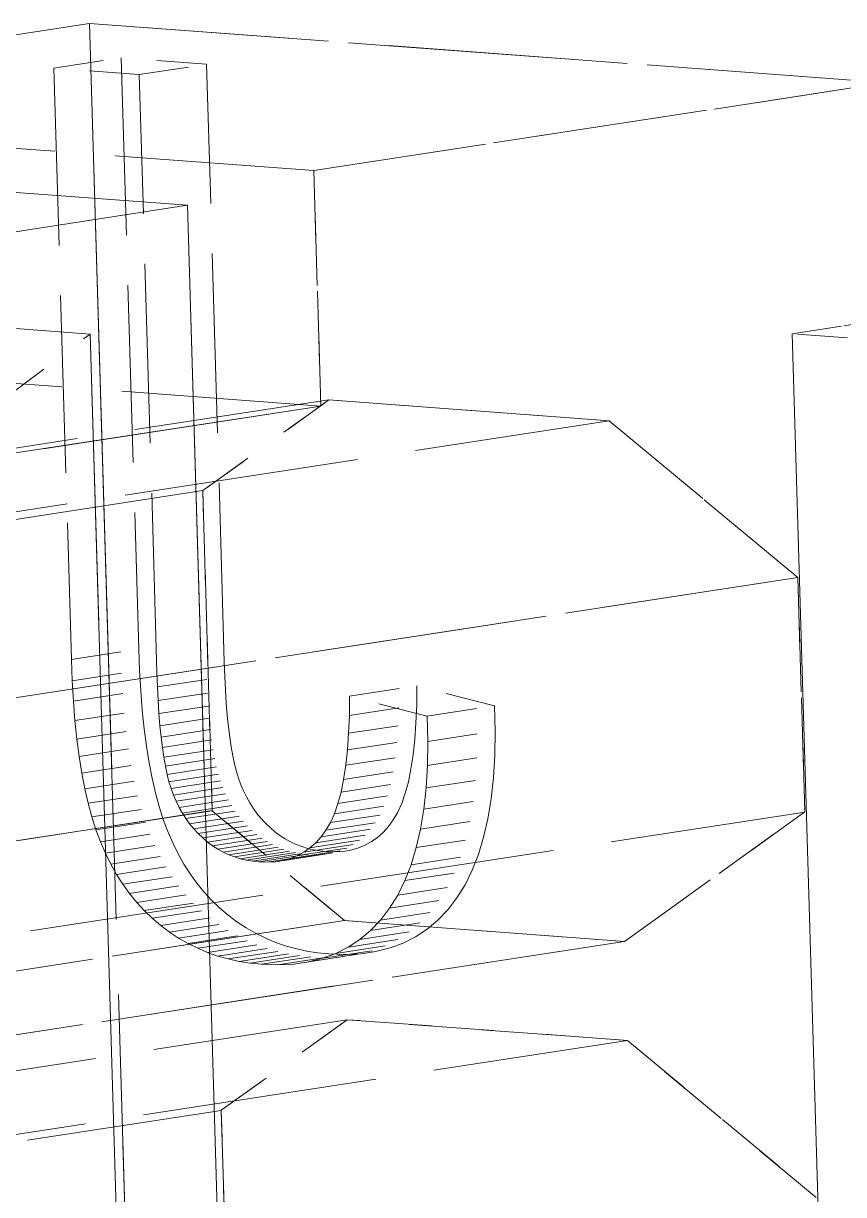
# Model space of a CAD drawing. Extents: x 23 to 417, y 3 to 294.
# Drawn here: x 331.184 to 332.826, y 152.503 to 154.849 of the extents above; entities that cross this region are included whole.
import ezdxf

# ---------------------------------------------------------------- set-up
doc = ezdxf.new("R2010")
doc.units = 0
doc.linetypes.add('DASHED', pattern=[15, 12, -3])
doc.layers.get('0').update_dxf_attribs({"lineweight": 13})

# ---------------------------------------------------------------- blocks, each defined once
blk = doc.blocks.new('BLOCK3535')
at = {"color": 7, "linetype": 'DASHED', "lineweight": 13, "ltscale": 0.057957}
for p, q in [((-44.1885, 44.6856), (-41.897, 45.0376)), ((-41.897, 45.0376), (-44.1885, 44.6856)), ((-40.9995, 44.4481), (-38.708, 44.8002)), ((-38.708, 44.8002), (-40.9995, 44.4481))]:
    blk.add_line(p, q, dxfattribs=at)
at = {"color": 7, "linetype": 'DASHED', "lineweight": 13, "ltscale": 0.299304}
for p, q in [((-41.897, 45.0376), (-41.5428, 33.0707)), ((-41.5428, 33.0707), (-41.897, 45.0376))]:
    blk.add_line(p, q, dxfattribs=at)
at = {"color": 7, "linetype": 'DASHED', "lineweight": 13, "ltscale": 0.079946}
for p, q in [((-38.708, 44.8002), (-41.897, 45.0376)), ((-41.897, 45.0376), (-38.708, 44.8002)), ((-44.1885, 44.6856), (-40.9995, 44.4481)), ((-44.1885, 44.6856), (-40.9995, 44.4481)), ((-44.1605, 43.7422), (-40.9715, 43.5047)), ((-44.1605, 43.7422), (-40.9715, 43.5047))]:
    blk.add_line(p, q, dxfattribs=at)
at = {"color": 7, "linetype": 'DASHED', "lineweight": 13, "ltscale": 0.006819}
for p, q in [((-42.0402, 44.8581), (-41.7706, 44.8995)), ((-41.6983, 44.8326), (-41.4287, 44.874)), ((-41.9701, 42.4894), (-41.7005, 42.5309)), ((-41.9668, 42.4041), (-41.6972, 42.4455)), ((-41.6253, 42.3797), (-41.3558, 42.4212)), ((-41.962, 42.3226), (-41.6924, 42.364)), ((-41.6227, 42.3248), (-41.3531, 42.3662)), ((-40.8561, 42.3426), (-40.5865, 42.384)), ((-41.9558, 42.2449), (-41.6862, 42.2863)), ((-41.6194, 42.273), (-41.3498, 42.3144)), ((-40.8572, 42.2657), (-40.5876, 42.3071)), ((-40.546, 42.2627), (-40.2764, 42.3042)), ((-41.6155, 42.2245), (-41.3459, 42.2659)), ((-40.8601, 42.194), (-40.5905, 42.2354)), ((-41.9481, 42.171), (-41.6786, 42.2124)), ((-41.6109, 42.1791), (-41.3414, 42.2205)), ((-41.6058, 42.1369), (-41.3362, 42.1783)), ((-40.5435, 42.1615), (-40.2739, 42.2029)), ((-41.939, 42.1009), (-41.6694, 42.1423)), ((-41.6001, 42.0979), (-41.3305, 42.1394)), ((-40.8649, 42.1274), (-40.5953, 42.1688)), ((-41.5938, 42.0622), (-41.3242, 42.1036)), ((-40.8716, 42.0659), (-40.602, 42.1073)), ((-40.5449, 42.0656), (-40.2753, 42.107)), ((-41.9284, 42.0347), (-41.6589, 42.0761)), ((-41.5868, 42.0296), (-41.3172, 42.071)), ((-41.5793, 42.0002), (-41.3097, 42.0416)), ((-40.8801, 42.0096), (-40.6105, 42.0511)), ((-41.9164, 41.9722), (-41.6469, 42.0137)), ((-41.5709, 41.9729), (-41.3013, 42.0143)), ((-41.5613, 41.9467), (-41.2917, 41.9881)), ((-40.8905, 41.9585), (-40.6209, 41.9999)), ((-40.5501, 41.9752), (-40.2806, 42.0166)), ((-41.903, 41.9136), (-41.6334, 41.955)), ((-41.5506, 41.9216), (-41.281, 41.963)), ((-40.9028, 41.9125), (-40.6333, 41.954)), ((-41.888, 41.8588), (-41.6185, 41.9003)), ((-41.5388, 41.8974), (-41.2692, 41.9389)), ((-41.5259, 41.8744), (-41.2563, 41.9158)), ((-41.5118, 41.8524), (-41.2422, 41.8938)), ((-40.917, 41.8717), (-40.6474, 41.9131)), ((-40.5593, 41.8901), (-40.2897, 41.9315)), ((-41.8716, 41.8079), (-41.6021, 41.8493)), ((-41.4966, 41.8314), (-41.227, 41.8728)), ((-41.4803, 41.8115), (-41.2107, 41.8529)), ((-40.951, 41.8056), (-40.6814, 41.847)), ((-40.9331, 41.8361), (-40.6635, 41.8775)), ((-40.5724, 41.8105), (-40.3028, 41.8519)), ((-41.8537, 41.7599), (-41.5841, 41.8013)), ((-41.4628, 41.7927), (-41.1932, 41.8341)), ((-41.4442, 41.7749), (-41.1747, 41.8163)), ((-41.4248, 41.7583), (-41.1552, 41.7998)), ((-40.9707, 41.7791), (-40.7011, 41.8206)), ((-41.8339, 41.714), (-41.5643, 41.7554)), ((-41.4046, 41.7434), (-41.135, 41.7848)), ((-41.3838, 41.7299), (-41.1142, 41.7713)), ((-41.3624, 41.718), (-41.0928, 41.7594)), ((-41.0393, 41.7183), (-40.7697, 41.7597)), ((-41.0148, 41.7355), (-40.7452, 41.7769)), ((-40.9919, 41.7558), (-40.7224, 41.7972)), ((-40.5894, 41.7362), (-40.3198, 41.7776)), ((-41.8124, 41.6703), (-41.5428, 41.7117)), ((-41.3403, 41.7077), (-41.0707, 41.7491)), ((-41.3175, 41.6988), (-41.0479, 41.7403)), ((-41.2941, 41.6916), (-41.0245, 41.733)), ((-41.27, 41.6858), (-41.0004, 41.7272)), ((-41.2452, 41.6816), (-40.9756, 41.723)), ((-41.2198, 41.6789), (-40.9502, 41.7203)), ((-41.1857, 41.6778), (-40.9161, 41.7192)), ((-41.1532, 41.6798), (-40.8836, 41.7212)), ((-41.1224, 41.6848), (-40.8528, 41.7262)), ((-41.0931, 41.6929), (-40.8235, 41.7343)), ((-41.0654, 41.7041), (-40.7958, 41.7455)), ((-40.6103, 41.6674), (-40.3407, 41.7088)), ((-41.7891, 41.6287), (-41.5195, 41.6702)), ((-41.7641, 41.5893), (-41.4945, 41.6307)), ((-40.6351, 41.6039), (-40.3655, 41.6453)), ((-41.7372, 41.552), (-41.4677, 41.5934)), ((-40.6638, 41.5459), (-40.3942, 41.5873)), ((-41.7087, 41.5169), (-41.4391, 41.5583)), ((-41.6783, 41.4838), (-41.4088, 41.5253)), ((-40.6964, 41.4932), (-40.4269, 41.5347)), ((-41.6462, 41.453), (-41.3766, 41.4944)), ((-40.7327, 41.446), (-40.4631, 41.4875)), ((-41.6124, 41.4242), (-41.3428, 41.4656)), ((-41.577, 41.3978), (-41.3075, 41.4392)), ((-40.7723, 41.4043), (-40.5027, 41.4458)), ((-41.5406, 41.3737), (-41.271, 41.4152)), ((-41.5031, 41.3521), (-41.2335, 41.3936)), ((-40.8615, 41.3375), (-40.5919, 41.3789)), ((-40.8152, 41.3682), (-40.5456, 41.4096)), ((-41.4645, 41.333), (-41.1949, 41.3744)), ((-41.4247, 41.3162), (-41.1551, 41.3576)), ((-41.3839, 41.3019), (-41.1143, 41.3433)), ((-41.3419, 41.29), (-41.0723, 41.3314)), ((-40.9641, 41.2926), (-40.6945, 41.334)), ((-40.9111, 41.3123), (-40.6415, 41.3537)), ((-41.2989, 41.2805), (-41.0293, 41.3219)), ((-41.2547, 41.2735), (-40.9851, 41.3149)), ((-41.2094, 41.2688), (-40.9399, 41.3103)), ((-41.1431, 41.2665), (-40.8735, 41.3079)), ((-41.0801, 41.2697), (-40.8105, 41.3111)), ((-41.0204, 41.2784), (-40.7508, 41.3198))]:
    blk.add_line(p, q, dxfattribs=at)
at = {"color": 7, "linetype": 'DASHED', "lineweight": 13, "ltscale": 0.008571}
for p, q in [((-41.4287, 44.874), (-41.7706, 44.8995)), ((-41.6983, 44.8326), (-42.0402, 44.8581))]:
    blk.add_line(p, q, dxfattribs=at)
at = {"color": 7, "linetype": 'DASHED', "lineweight": 13, "ltscale": 0.059241}
for p, q in [((-41.7706, 44.8995), (-41.7005, 42.5309)), ((-42.0402, 44.8581), (-41.9701, 42.4894))]:
    blk.add_line(p, q, dxfattribs=at)
at = {"color": 7, "linetype": 'DASHED', "lineweight": 13, "ltscale": 0.059894}
for p, q in [((-41.3578, 42.4793), (-41.4287, 44.874)), ((-41.6274, 42.4379), (-41.6983, 44.8326))]:
    blk.add_line(p, q, dxfattribs=at)
at = {"color": 7, "linetype": 'DASHED', "lineweight": 13, "ltscale": 0.120289}
blk.add_line((-41.5051, 44.3092), (-46.3034, 44.6665), dxfattribs=at)
blk.add_line((-41.5051, 44.3092), (-46.3034, 44.6665), dxfattribs=at)
at = {"color": 7, "linetype": 'DASHED', "lineweight": 13, "ltscale": 0.023597}
for p, q in [((-40.9715, 43.5047), (-40.9995, 44.4481)), ((-40.9995, 44.4481), (-40.9715, 43.5047))]:
    blk.add_line(p, q, dxfattribs=at)
at = {"color": 7, "linetype": 'DASHED', "lineweight": 13, "ltscale": 0.119324}
for p, q in [((-46.2227, 43.5844), (-41.5051, 44.3092)), ((-41.5051, 44.3092), (-46.2227, 43.5844))]:
    blk.add_line(p, q, dxfattribs=at)
at = {"color": 7, "linetype": 'DASHED', "lineweight": 13}
for p, q in [((-41.5051, 44.3092), (-40.5507, 12.0729)), ((-40.5507, 12.0729), (-41.5051, 44.3092)), ((-41.8949, 43.7932), (-40.9729, 12.6494)), ((-40.9729, 12.6494), (-41.8949, 43.7932)), ((-39.0845, 43.7946), (-38.1848, 13.4056)), ((-39.0845, 43.7946), (-38.1848, 13.4056)), ((-41.3333, 12.8855), (-42.2406, 43.5328)), ((-41.3333, 12.8855), (-42.2406, 43.5328))]:
    blk.add_line(p, q, dxfattribs=at)
at = {"color": 7, "linetype": 'DASHED', "lineweight": 13, "ltscale": 0.088829}
for p, q in [((-45.4383, 44.057), (-41.8949, 43.7932)), ((-41.8949, 43.7932), (-45.4383, 44.057))]:
    blk.add_line(p, q, dxfattribs=at)
at = {"color": 7, "linetype": 'DASHED', "lineweight": 13, "ltscale": 0.010228}
for p, q in [((-38.6801, 43.8567), (-39.0845, 43.7946)), ((-39.0845, 43.7946), (-38.6801, 43.8567))]:
    blk.add_line(p, q, dxfattribs=at)
at = {"color": 7, "linetype": 'DASHED', "lineweight": 13, "ltscale": 0.01082}
blk.add_line((-42.2406, 43.5328), (-41.8949, 43.7932), dxfattribs=at)
blk.add_line((-42.2406, 43.5328), (-41.8949, 43.7932), dxfattribs=at)
at = {"color": 7, "linetype": 'DASHED', "lineweight": 13, "ltscale": 0.005552}
blk.add_line((-38.863, 43.7781), (-39.0845, 43.7946), dxfattribs=at)
blk.add_line((-38.863, 43.7781), (-39.0845, 43.7946), dxfattribs=at)
at = {"color": 7, "linetype": 'DASHED', "lineweight": 13, "ltscale": 0.112506}
for p, q in [((-45.4196, 42.8214), (-40.9715, 43.5047)), ((-40.9715, 43.5047), (-45.4196, 42.8214))]:
    blk.add_line(p, q, dxfattribs=at)
at = {"color": 7, "linetype": 'DASHED', "lineweight": 13, "ltscale": 0.078413}
for p, q in [((-44.0392, 43.0532), (-40.9391, 43.5295)), ((-44.0392, 43.0532), (-40.9391, 43.5295)), ((-42.9171, 42.9697), (-39.817, 43.4459)), ((-42.9171, 42.9697), (-39.817, 43.4459)), ((-44.544, 42.6899), (-41.4439, 43.1661)), ((-44.544, 42.6899), (-41.4439, 43.1661)), ((-42.162, 42.3415), (-39.0618, 42.8178)), ((-44.5061, 41.408), (-41.4059, 41.8843)), ((-42.1343, 41.4025), (-39.0341, 41.8787)), ((-42.1343, 41.4025), (-39.0341, 41.8787)), ((-40.8773, 41.444), (-43.9775, 40.9677)), ((-43.9775, 40.9677), (-40.8773, 41.444)), ((-39.7552, 41.3604), (-42.8554, 40.8841)), ((-42.8554, 40.8841), (-39.7552, 41.3604)), ((-43.9657, 40.5704), (-40.8655, 41.0467)), ((-43.9657, 40.5704), (-40.8655, 41.0467)), ((-42.8436, 40.4869), (-39.7435, 40.9632)), ((-42.8436, 40.4869), (-39.7435, 40.9632)), ((-44.4705, 40.2071), (-41.3704, 40.6834)), ((-44.4705, 40.2071), (-41.3704, 40.6834))]:
    blk.add_line(p, q, dxfattribs=at)
at = {"color": 7, "linetype": 'DASHED', "lineweight": 13, "ltscale": 0.015543}
for p, q in [((-41.4439, 43.1666), (-40.9391, 43.5295)), ((-40.9391, 43.5295), (-41.4439, 43.1666)), ((-41.3704, 40.6838), (-40.8655, 41.0467)), ((-40.8655, 41.0467), (-41.3704, 40.6838))]:
    blk.add_line(p, q, dxfattribs=at)
at = {"color": 7, "linetype": 'DASHED', "lineweight": 13, "ltscale": 0.028129}
for p, q in [((-40.9391, 43.5295), (-39.817, 43.4459)), ((-39.817, 43.4459), (-40.9391, 43.5295)), ((-39.7552, 41.3604), (-40.8773, 41.444)), ((-40.8773, 41.444), (-39.7552, 41.3604)), ((-40.8655, 41.0467), (-39.7435, 40.9632)), ((-39.7435, 40.9632), (-40.8655, 41.0467))]:
    blk.add_line(p, q, dxfattribs=at)
at = {"color": 7, "linetype": 'DASHED', "lineweight": 13, "ltscale": 0.02456}
for p, q in [((-39.817, 43.4459), (-39.0618, 42.8176)), ((-39.0618, 42.8176), (-39.817, 43.4459)), ((-39.7435, 40.9632), (-38.9883, 40.3348)), ((-38.9883, 40.3348), (-39.7435, 40.9632))]:
    blk.add_line(p, q, dxfattribs=at)
at = {"color": 7, "linetype": 'DASHED', "lineweight": 13, "ltscale": 0.032084}
for p, q in [((-41.4059, 41.8838), (-41.4439, 43.1666)), ((-41.4439, 43.1666), (-41.4059, 41.8838)), ((-41.3324, 39.401), (-41.3704, 40.6838)), ((-41.3704, 40.6838), (-41.3324, 39.401))]:
    blk.add_line(p, q, dxfattribs=at)
at = {"color": 7, "linetype": 'DASHED', "lineweight": 13, "ltscale": 0.078412}
blk.add_line((-39.0618, 42.8176), (-42.162, 42.3415), dxfattribs=at)
at = {"color": 7, "linetype": 'DASHED', "lineweight": 13, "ltscale": 0.02348}
for p, q in [((-39.0618, 42.8176), (-39.034, 41.8788)), ((-39.034, 41.8788), (-39.0618, 42.8176))]:
    blk.add_line(p, q, dxfattribs=at)
at = {"color": 7, "linetype": 'DASHED', "lineweight": 13, "ltscale": 0.002135}
for p, q in [((-41.7005, 42.5309), (-41.6972, 42.4455)), ((-41.9701, 42.4894), (-41.9668, 42.4041))]:
    blk.add_line(p, q, dxfattribs=at)
at = {"color": 7, "linetype": 'DASHED', "lineweight": 13, "ltscale": 0.001455}
for p, q in [((-41.3558, 42.4212), (-41.3578, 42.4793)), ((-41.6253, 42.3797), (-41.6274, 42.4379))]:
    blk.add_line(p, q, dxfattribs=at)
at = {"color": 7, "linetype": 'DASHED', "lineweight": 13, "ltscale": 0.002042}
for p, q in [((-41.6972, 42.4455), (-41.6924, 42.364)), ((-41.9668, 42.4041), (-41.962, 42.3226))]:
    blk.add_line(p, q, dxfattribs=at)
at = {"color": 7, "linetype": 'DASHED', "lineweight": 13, "ltscale": 0.001376}
for p, q in [((-41.3531, 42.3662), (-41.3558, 42.4212)), ((-41.6227, 42.3248), (-41.6253, 42.3797))]:
    blk.add_line(p, q, dxfattribs=at)
at = {"color": 7, "linetype": 'DASHED', "lineweight": 13, "ltscale": 0.001949}
for p, q in [((-41.6924, 42.364), (-41.6862, 42.2863)), ((-41.962, 42.3226), (-41.9558, 42.2449))]:
    blk.add_line(p, q, dxfattribs=at)
at = {"color": 7, "linetype": 'DASHED', "lineweight": 13, "ltscale": 0.001297}
for p, q in [((-41.3498, 42.3144), (-41.3531, 42.3662)), ((-41.6194, 42.273), (-41.6227, 42.3248))]:
    blk.add_line(p, q, dxfattribs=at)
at = {"color": 7, "linetype": 'DASHED', "lineweight": 13, "ltscale": 0.001923}
for p, q in [((-40.5865, 42.384), (-40.5876, 42.3071)), ((-40.8561, 42.3426), (-40.8572, 42.2657))]:
    blk.add_line(p, q, dxfattribs=at)
at = {"color": 7, "linetype": 'DASHED', "lineweight": 13, "ltscale": 0.008005}
for p, q in [((-40.2764, 42.3042), (-40.5865, 42.384)), ((-40.546, 42.2627), (-40.8561, 42.3426))]:
    blk.add_line(p, q, dxfattribs=at)
at = {"color": 7, "linetype": 'DASHED', "lineweight": 13, "ltscale": 0.020121}
for p, q in [((-42.162, 42.3415), (-42.9575, 42.2195)), ((-42.9297, 41.2799), (-42.1342, 41.4021)), ((-42.9297, 41.2799), (-42.1342, 41.4021))]:
    blk.add_line(p, q, dxfattribs=at)
at = {"color": 7, "linetype": 'DASHED', "lineweight": 13, "ltscale": 0.001857}
for p, q in [((-41.6862, 42.2863), (-41.6786, 42.2124)), ((-41.9558, 42.2449), (-41.9481, 42.171))]:
    blk.add_line(p, q, dxfattribs=at)
at = {"color": 7, "linetype": 'DASHED', "lineweight": 13, "ltscale": 0.001218}
for p, q in [((-41.6155, 42.2245), (-41.6194, 42.273)), ((-41.3459, 42.2659), (-41.3498, 42.3144)), ((-41.5643, 41.7554), (-41.5428, 41.7117)), ((-41.8339, 41.714), (-41.8124, 41.6703))]:
    blk.add_line(p, q, dxfattribs=at)
at = {"color": 7, "linetype": 'DASHED', "lineweight": 13, "ltscale": 0.001795}
for p, q in [((-40.5876, 42.3071), (-40.5905, 42.2354)), ((-40.8572, 42.2657), (-40.8601, 42.194))]:
    blk.add_line(p, q, dxfattribs=at)
at = {"color": 7, "linetype": 'DASHED', "lineweight": 13, "ltscale": 0.002532}
for p, q in [((-40.2739, 42.2029), (-40.2764, 42.3042)), ((-40.5435, 42.1615), (-40.546, 42.2627))]:
    blk.add_line(p, q, dxfattribs=at)
at = {"color": 7, "linetype": 'DASHED', "lineweight": 13, "ltscale": 0.00114}
for p, q in [((-41.6109, 42.1791), (-41.6155, 42.2245)), ((-41.3414, 42.2205), (-41.3459, 42.2659))]:
    blk.add_line(p, q, dxfattribs=at)
at = {"color": 7, "linetype": 'DASHED', "lineweight": 13, "ltscale": 0.001669}
for p, q in [((-40.5905, 42.2354), (-40.5953, 42.1688)), ((-40.8601, 42.194), (-40.8649, 42.1274))]:
    blk.add_line(p, q, dxfattribs=at)
at = {"color": 7, "linetype": 'DASHED', "lineweight": 13, "ltscale": 0.001766}
for p, q in [((-41.6786, 42.2124), (-41.6694, 42.1423)), ((-41.9481, 42.171), (-41.939, 42.1009))]:
    blk.add_line(p, q, dxfattribs=at)
at = {"color": 7, "linetype": 'DASHED', "lineweight": 13, "ltscale": 0.001062}
for p, q in [((-41.6058, 42.1369), (-41.6109, 42.1791)), ((-41.3362, 42.1783), (-41.3414, 42.2205))]:
    blk.add_line(p, q, dxfattribs=at)
at = {"color": 7, "linetype": 'DASHED', "lineweight": 13, "ltscale": 0.000984785}
for p, q in [((-41.3305, 42.1394), (-41.3362, 42.1783)), ((-41.6001, 42.0979), (-41.6058, 42.1369))]:
    blk.add_line(p, q, dxfattribs=at)
at = {"color": 7, "linetype": 'DASHED', "lineweight": 13, "ltscale": 0.002397}
for p, q in [((-40.2753, 42.107), (-40.2739, 42.2029)), ((-40.5449, 42.0656), (-40.5435, 42.1615))]:
    blk.add_line(p, q, dxfattribs=at)
at = {"color": 7, "linetype": 'DASHED', "lineweight": 13, "ltscale": 0.001677}
for p, q in [((-41.6694, 42.1423), (-41.6589, 42.0761)), ((-41.939, 42.1009), (-41.9284, 42.0347))]:
    blk.add_line(p, q, dxfattribs=at)
at = {"color": 7, "linetype": 'DASHED', "lineweight": 13, "ltscale": 0.000908408}
for p, q in [((-41.3242, 42.1036), (-41.3305, 42.1394)), ((-41.5938, 42.0622), (-41.6001, 42.0979))]:
    blk.add_line(p, q, dxfattribs=at)
at = {"color": 7, "linetype": 'DASHED', "lineweight": 13, "ltscale": 0.001545}
for p, q in [((-40.5953, 42.1688), (-40.602, 42.1073)), ((-40.8649, 42.1274), (-40.8716, 42.0659))]:
    blk.add_line(p, q, dxfattribs=at)
at = {"color": 7, "linetype": 'DASHED', "lineweight": 13, "ltscale": 0.000832965}
for p, q in [((-41.3172, 42.071), (-41.3242, 42.1036)), ((-41.5868, 42.0296), (-41.5938, 42.0622))]:
    blk.add_line(p, q, dxfattribs=at)
at = {"color": 7, "linetype": 'DASHED', "lineweight": 13, "ltscale": 0.001423}
for p, q in [((-40.602, 42.1073), (-40.6105, 42.0511)), ((-40.8716, 42.0659), (-40.8801, 42.0096))]:
    blk.add_line(p, q, dxfattribs=at)
at = {"color": 7, "linetype": 'DASHED', "lineweight": 13, "ltscale": 0.002265}
for p, q in [((-40.2806, 42.0166), (-40.2753, 42.107)), ((-40.5501, 41.9752), (-40.5449, 42.0656))]:
    blk.add_line(p, q, dxfattribs=at)
at = {"color": 7, "linetype": 'DASHED', "lineweight": 13, "ltscale": 0.001589}
for p, q in [((-41.9284, 42.0347), (-41.9164, 41.9722)), ((-41.6589, 42.0761), (-41.6469, 42.0137))]:
    blk.add_line(p, q, dxfattribs=at)
at = {"color": 7, "linetype": 'DASHED', "lineweight": 13, "ltscale": 0.000758552}
for p, q in [((-41.3097, 42.0416), (-41.3172, 42.071)), ((-41.5793, 42.0002), (-41.5868, 42.0296))]:
    blk.add_line(p, q, dxfattribs=at)
at = {"color": 7, "linetype": 'DASHED', "lineweight": 13, "ltscale": 0.000713544}
for p, q in [((-41.3013, 42.0143), (-41.3097, 42.0416)), ((-41.5709, 41.9729), (-41.5793, 42.0002))]:
    blk.add_line(p, q, dxfattribs=at)
at = {"color": 7, "linetype": 'DASHED', "lineweight": 13, "ltscale": 0.001305}
for p, q in [((-40.6105, 42.0511), (-40.6209, 41.9999)), ((-40.8801, 42.0096), (-40.8905, 41.9585))]:
    blk.add_line(p, q, dxfattribs=at)
at = {"color": 7, "linetype": 'DASHED', "lineweight": 13, "ltscale": 0.001503}
for p, q in [((-41.6469, 42.0137), (-41.6334, 41.955)), ((-41.9164, 41.9722), (-41.903, 41.9136))]:
    blk.add_line(p, q, dxfattribs=at)
at = {"color": 7, "linetype": 'DASHED', "lineweight": 13, "ltscale": 0.000697324}
for p, q in [((-41.2917, 41.9881), (-41.3013, 42.0143)), ((-41.5613, 41.9467), (-41.5709, 41.9729))]:
    blk.add_line(p, q, dxfattribs=at)
at = {"color": 7, "linetype": 'DASHED', "lineweight": 13, "ltscale": 0.000683373}
for p, q in [((-41.281, 41.963), (-41.2917, 41.9881)), ((-41.5506, 41.9216), (-41.5613, 41.9467))]:
    blk.add_line(p, q, dxfattribs=at)
at = {"color": 7, "linetype": 'DASHED', "lineweight": 13, "ltscale": 0.00119}
for p, q in [((-40.6209, 41.9999), (-40.6333, 41.954)), ((-40.8905, 41.9585), (-40.9028, 41.9125))]:
    blk.add_line(p, q, dxfattribs=at)
at = {"color": 7, "linetype": 'DASHED', "lineweight": 13, "ltscale": 0.002139}
for p, q in [((-40.2897, 41.9315), (-40.2806, 42.0166)), ((-40.5593, 41.8901), (-40.5501, 41.9752))]:
    blk.add_line(p, q, dxfattribs=at)
at = {"color": 7, "linetype": 'DASHED', "lineweight": 13, "ltscale": 0.00142}
for p, q in [((-41.6334, 41.955), (-41.6185, 41.9003)), ((-41.903, 41.9136), (-41.888, 41.8588))]:
    blk.add_line(p, q, dxfattribs=at)
at = {"color": 7, "linetype": 'DASHED', "lineweight": 13, "ltscale": 0.000671317}
for p, q in [((-41.2692, 41.9389), (-41.281, 41.963)), ((-41.5388, 41.8974), (-41.5506, 41.9216))]:
    blk.add_line(p, q, dxfattribs=at)
at = {"color": 7, "linetype": 'DASHED', "lineweight": 13, "ltscale": 0.00108}
for p, q in [((-40.6333, 41.954), (-40.6474, 41.9131)), ((-40.9028, 41.9125), (-40.917, 41.8717))]:
    blk.add_line(p, q, dxfattribs=at)
at = {"color": 7, "linetype": 'DASHED', "lineweight": 13, "ltscale": 0.001339}
for p, q in [((-41.6185, 41.9003), (-41.6021, 41.8493)), ((-41.888, 41.8588), (-41.8716, 41.8079))]:
    blk.add_line(p, q, dxfattribs=at)
at = {"color": 7, "linetype": 'DASHED', "lineweight": 13, "ltscale": 0.000661015}
for p, q in [((-41.5259, 41.8744), (-41.5388, 41.8974)), ((-41.2563, 41.9158), (-41.2692, 41.9389))]:
    blk.add_line(p, q, dxfattribs=at)
at = {"color": 7, "linetype": 'DASHED', "lineweight": 13, "ltscale": 0.000653123}
for p, q in [((-41.2422, 41.8938), (-41.2563, 41.9158)), ((-41.5118, 41.8524), (-41.5259, 41.8744))]:
    blk.add_line(p, q, dxfattribs=at)
at = {"color": 7, "linetype": 'DASHED', "lineweight": 13, "ltscale": 0.000647309}
for p, q in [((-41.227, 41.8728), (-41.2422, 41.8938)), ((-41.4966, 41.8314), (-41.5118, 41.8524))]:
    blk.add_line(p, q, dxfattribs=at)
at = {"color": 7, "linetype": 'DASHED', "lineweight": 13, "ltscale": 0.000977632}
for p, q in [((-40.6474, 41.9131), (-40.6635, 41.8775)), ((-40.917, 41.8717), (-40.9331, 41.8361))]:
    blk.add_line(p, q, dxfattribs=at)
at = {"color": 7, "linetype": 'DASHED', "lineweight": 13, "ltscale": 0.002018}
for p, q in [((-40.3028, 41.8519), (-40.2897, 41.9315)), ((-40.5724, 41.8105), (-40.5593, 41.8901))]:
    blk.add_line(p, q, dxfattribs=at)
at = {"color": 7, "linetype": 'DASHED', "lineweight": 13, "ltscale": 0.078411}
blk.add_line((-41.4059, 41.8838), (-44.5061, 41.408), dxfattribs=at)
at = {"color": 7, "linetype": 'DASHED', "lineweight": 13, "ltscale": 0.001281}
for p, q in [((-41.6021, 41.8493), (-41.5841, 41.8013)), ((-41.8716, 41.8079), (-41.8537, 41.7599))]:
    blk.add_line(p, q, dxfattribs=at)
at = {"color": 7, "linetype": 'DASHED', "lineweight": 13, "ltscale": 0.017192}
for p, q in [((-40.8773, 41.444), (-41.4059, 41.8838)), ((-41.4059, 41.8838), (-40.8773, 41.444))]:
    blk.add_line(p, q, dxfattribs=at)
at = {"color": 7, "linetype": 'DASHED', "lineweight": 13, "ltscale": 0.000643549}
for p, q in [((-41.2107, 41.8529), (-41.227, 41.8728)), ((-41.4803, 41.8115), (-41.4966, 41.8314))]:
    blk.add_line(p, q, dxfattribs=at)
at = {"color": 7, "linetype": 'DASHED', "lineweight": 13, "ltscale": 0.000642474}
for p, q in [((-41.1932, 41.8341), (-41.2107, 41.8529)), ((-41.4628, 41.7927), (-41.4803, 41.8115))]:
    blk.add_line(p, q, dxfattribs=at)
at = {"color": 7, "linetype": 'DASHED', "lineweight": 13, "ltscale": 0.000823139}
for p, q in [((-40.6814, 41.847), (-40.7011, 41.8206)), ((-40.951, 41.8056), (-40.9707, 41.7791))]:
    blk.add_line(p, q, dxfattribs=at)
at = {"color": 7, "linetype": 'DASHED', "lineweight": 13, "ltscale": 0.000884709}
for p, q in [((-40.6635, 41.8775), (-40.6814, 41.847)), ((-40.9331, 41.8361), (-40.951, 41.8056))]:
    blk.add_line(p, q, dxfattribs=at)
at = {"color": 7, "linetype": 'DASHED', "lineweight": 13, "ltscale": 0.001904}
for p, q in [((-40.3198, 41.7776), (-40.3028, 41.8519)), ((-40.5894, 41.7362), (-40.5724, 41.8105))]:
    blk.add_line(p, q, dxfattribs=at)
at = {"color": 7, "linetype": 'DASHED', "lineweight": 13, "ltscale": 0.022205}
for p, q in [((-39.034, 41.8788), (-39.7552, 41.3604)), ((-39.7552, 41.3604), (-39.034, 41.8788))]:
    blk.add_line(p, q, dxfattribs=at)
at = {"color": 7, "linetype": 'DASHED', "lineweight": 13, "ltscale": 0.001248}
for p, q in [((-41.5841, 41.8013), (-41.5643, 41.7554)), ((-41.8537, 41.7599), (-41.8339, 41.714))]:
    blk.add_line(p, q, dxfattribs=at)
at = {"color": 7, "linetype": 'DASHED', "lineweight": 13, "ltscale": 0.000643282}
for p, q in [((-41.1747, 41.8163), (-41.1932, 41.8341)), ((-41.4442, 41.7749), (-41.4628, 41.7927))]:
    blk.add_line(p, q, dxfattribs=at)
at = {"color": 7, "linetype": 'DASHED', "lineweight": 13, "ltscale": 0.000638313}
for p, q in [((-41.1552, 41.7998), (-41.1747, 41.8163)), ((-41.4248, 41.7583), (-41.4442, 41.7749))]:
    blk.add_line(p, q, dxfattribs=at)
at = {"color": 7, "linetype": 'DASHED', "lineweight": 13, "ltscale": 0.000627384}
for p, q in [((-41.135, 41.7848), (-41.1552, 41.7998)), ((-41.4046, 41.7434), (-41.4248, 41.7583))]:
    blk.add_line(p, q, dxfattribs=at)
at = {"color": 7, "linetype": 'DASHED', "lineweight": 13, "ltscale": 0.000789772}
for p, q in [((-40.7011, 41.8206), (-40.7224, 41.7972)), ((-40.9707, 41.7791), (-40.9919, 41.7558))]:
    blk.add_line(p, q, dxfattribs=at)
at = {"color": 7, "linetype": 'DASHED', "lineweight": 13, "ltscale": 0.000619204}
for p, q in [((-41.1142, 41.7713), (-41.135, 41.7848)), ((-41.3838, 41.7299), (-41.4046, 41.7434))]:
    blk.add_line(p, q, dxfattribs=at)
at = {"color": 7, "linetype": 'DASHED', "lineweight": 13, "ltscale": 0.00061295}
for p, q in [((-41.0928, 41.7594), (-41.1142, 41.7713)), ((-41.3624, 41.718), (-41.3838, 41.7299))]:
    blk.add_line(p, q, dxfattribs=at)
at = {"color": 7, "linetype": 'DASHED', "lineweight": 13, "ltscale": 0.000610475}
for p, q in [((-41.0707, 41.7491), (-41.0928, 41.7594)), ((-41.3403, 41.7077), (-41.3624, 41.718))]:
    blk.add_line(p, q, dxfattribs=at)
at = {"color": 7, "linetype": 'DASHED', "lineweight": 13, "ltscale": 0.000764368}
for p, q in [((-40.9919, 41.7558), (-41.0148, 41.7355)), ((-40.7224, 41.7972), (-40.7452, 41.7769))]:
    blk.add_line(p, q, dxfattribs=at)
at = {"color": 7, "linetype": 'DASHED', "lineweight": 13, "ltscale": 0.000742319}
for p, q in [((-40.7697, 41.7597), (-40.7958, 41.7455)), ((-41.0393, 41.7183), (-41.0654, 41.7041))]:
    blk.add_line(p, q, dxfattribs=at)
at = {"color": 7, "linetype": 'DASHED', "lineweight": 13, "ltscale": 0.000748693}
for p, q in [((-40.7452, 41.7769), (-40.7697, 41.7597)), ((-41.0148, 41.7355), (-41.0393, 41.7183))]:
    blk.add_line(p, q, dxfattribs=at)
at = {"color": 7, "linetype": 'DASHED', "lineweight": 13, "ltscale": 0.001799}
for p, q in [((-40.3407, 41.7088), (-40.3198, 41.7776)), ((-40.6103, 41.6674), (-40.5894, 41.7362))]:
    blk.add_line(p, q, dxfattribs=at)
at = {"color": 7, "linetype": 'DASHED', "lineweight": 13, "ltscale": 0.001191}
for p, q in [((-41.5428, 41.7117), (-41.5195, 41.6702)), ((-41.8124, 41.6703), (-41.7891, 41.6287))]:
    blk.add_line(p, q, dxfattribs=at)
at = {"color": 7, "linetype": 'DASHED', "lineweight": 13, "ltscale": 0.000610867}
for p, q in [((-41.3175, 41.6988), (-41.3403, 41.7077)), ((-41.0479, 41.7403), (-41.0707, 41.7491))]:
    blk.add_line(p, q, dxfattribs=at)
at = {"color": 7, "linetype": 'DASHED', "lineweight": 13, "ltscale": 0.000613071}
for p, q in [((-41.0245, 41.733), (-41.0479, 41.7403)), ((-41.2941, 41.6916), (-41.3175, 41.6988))]:
    blk.add_line(p, q, dxfattribs=at)
at = {"color": 7, "linetype": 'DASHED', "lineweight": 13, "ltscale": 0.000619132}
for p, q in [((-41.0004, 41.7272), (-41.0245, 41.733)), ((-41.27, 41.6858), (-41.2941, 41.6916))]:
    blk.add_line(p, q, dxfattribs=at)
at = {"color": 7, "linetype": 'DASHED', "lineweight": 13, "ltscale": 0.000627979}
for p, q in [((-40.9756, 41.723), (-41.0004, 41.7272)), ((-41.2452, 41.6816), (-41.27, 41.6858))]:
    blk.add_line(p, q, dxfattribs=at)
at = {"color": 7, "linetype": 'DASHED', "lineweight": 13, "ltscale": 0.000638292}
for p, q in [((-40.9502, 41.7203), (-40.9756, 41.723)), ((-41.2198, 41.6789), (-41.2452, 41.6816))]:
    blk.add_line(p, q, dxfattribs=at)
at = {"color": 7, "linetype": 'DASHED', "lineweight": 13, "ltscale": 0.000853132}
for p, q in [((-40.9161, 41.7192), (-40.9502, 41.7203)), ((-41.1857, 41.6778), (-41.2198, 41.6789))]:
    blk.add_line(p, q, dxfattribs=at)
at = {"color": 7, "linetype": 'DASHED', "lineweight": 13, "ltscale": 0.000813767}
for p, q in [((-40.8836, 41.7212), (-40.9161, 41.7192)), ((-41.1532, 41.6798), (-41.1857, 41.6778))]:
    blk.add_line(p, q, dxfattribs=at)
at = {"color": 7, "linetype": 'DASHED', "lineweight": 13, "ltscale": 0.000781964}
for p, q in [((-40.8528, 41.7262), (-40.8836, 41.7212)), ((-41.1224, 41.6848), (-41.1532, 41.6798))]:
    blk.add_line(p, q, dxfattribs=at)
at = {"color": 7, "linetype": 'DASHED', "lineweight": 13, "ltscale": 0.000759853}
for p, q in [((-40.8235, 41.7343), (-40.8528, 41.7262)), ((-41.0931, 41.6929), (-41.1224, 41.6848))]:
    blk.add_line(p, q, dxfattribs=at)
at = {"color": 7, "linetype": 'DASHED', "lineweight": 13, "ltscale": 0.00074588}
for p, q in [((-40.7958, 41.7455), (-40.8235, 41.7343)), ((-41.0654, 41.7041), (-41.0931, 41.6929))]:
    blk.add_line(p, q, dxfattribs=at)
at = {"color": 7, "linetype": 'DASHED', "lineweight": 13, "ltscale": 0.001703}
for p, q in [((-40.3655, 41.6453), (-40.3407, 41.7088)), ((-40.6351, 41.6039), (-40.6103, 41.6674))]:
    blk.add_line(p, q, dxfattribs=at)
at = {"color": 7, "linetype": 'DASHED', "lineweight": 13, "ltscale": 0.001168}
for p, q in [((-41.5195, 41.6702), (-41.4945, 41.6307)), ((-41.7891, 41.6287), (-41.7641, 41.5893))]:
    blk.add_line(p, q, dxfattribs=at)
at = {"color": 7, "linetype": 'DASHED', "lineweight": 13, "ltscale": 0.001148}
for p, q in [((-41.4945, 41.6307), (-41.4677, 41.5934)), ((-41.7641, 41.5893), (-41.7372, 41.552))]:
    blk.add_line(p, q, dxfattribs=at)
at = {"color": 7, "linetype": 'DASHED', "lineweight": 13, "ltscale": 0.001619}
for p, q in [((-40.3942, 41.5873), (-40.3655, 41.6453)), ((-40.6638, 41.5459), (-40.6351, 41.6039))]:
    blk.add_line(p, q, dxfattribs=at)
at = {"color": 7, "linetype": 'DASHED', "lineweight": 13, "ltscale": 0.001133}
for p, q in [((-41.4677, 41.5934), (-41.4391, 41.5583)), ((-41.7372, 41.552), (-41.7087, 41.5169))]:
    blk.add_line(p, q, dxfattribs=at)
at = {"color": 7, "linetype": 'DASHED', "lineweight": 13, "ltscale": 0.001548}
for p, q in [((-40.4269, 41.5347), (-40.3942, 41.5873)), ((-40.6964, 41.4932), (-40.6638, 41.5459))]:
    blk.add_line(p, q, dxfattribs=at)
at = {"color": 7, "linetype": 'DASHED', "lineweight": 13, "ltscale": 0.001121}
for p, q in [((-41.4391, 41.5583), (-41.4088, 41.5253)), ((-41.7087, 41.5169), (-41.6783, 41.4838))]:
    blk.add_line(p, q, dxfattribs=at)
at = {"color": 7, "linetype": 'DASHED', "lineweight": 13, "ltscale": 0.001114}
for p, q in [((-41.4088, 41.5253), (-41.3766, 41.4944)), ((-41.6783, 41.4838), (-41.6462, 41.453))]:
    blk.add_line(p, q, dxfattribs=at)
at = {"color": 7, "linetype": 'DASHED', "lineweight": 13, "ltscale": 0.001488}
for p, q in [((-40.4631, 41.4875), (-40.4269, 41.5347)), ((-40.7327, 41.446), (-40.6964, 41.4932))]:
    blk.add_line(p, q, dxfattribs=at)
at = {"color": 7, "linetype": 'DASHED', "lineweight": 13, "ltscale": 0.00111}
for p, q in [((-41.3766, 41.4944), (-41.3428, 41.4656)), ((-41.6462, 41.453), (-41.6124, 41.4242))]:
    blk.add_line(p, q, dxfattribs=at)
at = {"color": 7, "linetype": 'DASHED', "lineweight": 13, "ltscale": 0.001437}
for p, q in [((-40.5027, 41.4458), (-40.4631, 41.4875)), ((-40.7723, 41.4043), (-40.7327, 41.446))]:
    blk.add_line(p, q, dxfattribs=at)
at = {"color": 7, "linetype": 'DASHED', "lineweight": 13, "ltscale": 0.001103}
for p, q in [((-41.6124, 41.4242), (-41.577, 41.3978)), ((-41.3428, 41.4656), (-41.3075, 41.4392))]:
    blk.add_line(p, q, dxfattribs=at)
at = {"color": 7, "linetype": 'DASHED', "lineweight": 13, "ltscale": 0.001091}
for p, q in [((-41.3075, 41.4392), (-41.271, 41.4152)), ((-41.577, 41.3978), (-41.5406, 41.3737))]:
    blk.add_line(p, q, dxfattribs=at)
at = {"color": 7, "linetype": 'DASHED', "lineweight": 13, "ltscale": 0.001404}
for p, q in [((-40.5456, 41.4096), (-40.5027, 41.4458)), ((-40.8152, 41.3682), (-40.7723, 41.4043))]:
    blk.add_line(p, q, dxfattribs=at)
at = {"color": 7, "linetype": 'DASHED', "lineweight": 13, "ltscale": 0.001082}
for p, q in [((-41.271, 41.4152), (-41.2335, 41.3936)), ((-41.5406, 41.3737), (-41.5031, 41.3521)), ((-41.1551, 41.3576), (-41.1143, 41.3433)), ((-41.4247, 41.3162), (-41.3839, 41.3019))]:
    blk.add_line(p, q, dxfattribs=at)
at = {"color": 7, "linetype": 'DASHED', "lineweight": 13, "ltscale": 0.001078}
for p, q in [((-41.2335, 41.3936), (-41.1949, 41.3744)), ((-41.5031, 41.3521), (-41.4645, 41.333)), ((-41.4645, 41.333), (-41.4247, 41.3162)), ((-41.1949, 41.3744), (-41.1551, 41.3576))]:
    blk.add_line(p, q, dxfattribs=at)
at = {"color": 7, "linetype": 'DASHED', "lineweight": 13, "ltscale": 0.001391}
for p, q in [((-40.6415, 41.3537), (-40.5919, 41.3789)), ((-40.9111, 41.3123), (-40.8615, 41.3375))]:
    blk.add_line(p, q, dxfattribs=at)
at = {"color": 7, "linetype": 'DASHED', "lineweight": 13, "ltscale": 0.001388}
for p, q in [((-40.5919, 41.3789), (-40.5456, 41.4096)), ((-40.8615, 41.3375), (-40.8152, 41.3682))]:
    blk.add_line(p, q, dxfattribs=at)
at = {"color": 7, "linetype": 'DASHED', "lineweight": 13, "ltscale": 0.00109}
for p, q in [((-41.1143, 41.3433), (-41.0723, 41.3314)), ((-41.3839, 41.3019), (-41.3419, 41.29))]:
    blk.add_line(p, q, dxfattribs=at)
at = {"color": 7, "linetype": 'DASHED', "lineweight": 13, "ltscale": 0.001102}
for p, q in [((-41.0723, 41.3314), (-41.0293, 41.3219)), ((-41.3419, 41.29), (-41.2989, 41.2805))]:
    blk.add_line(p, q, dxfattribs=at)
at = {"color": 7, "linetype": 'DASHED', "lineweight": 13, "ltscale": 0.001452}
for p, q in [((-40.7508, 41.3198), (-40.6945, 41.334)), ((-41.0204, 41.2784), (-40.9641, 41.2926))]:
    blk.add_line(p, q, dxfattribs=at)
at = {"color": 7, "linetype": 'DASHED', "lineweight": 13, "ltscale": 0.001413}
for p, q in [((-40.6945, 41.334), (-40.6415, 41.3537)), ((-40.9641, 41.2926), (-40.9111, 41.3123))]:
    blk.add_line(p, q, dxfattribs=at)
at = {"color": 7, "linetype": 'DASHED', "lineweight": 13, "ltscale": 0.001118}
for p, q in [((-41.0293, 41.3219), (-40.9851, 41.3149)), ((-41.2989, 41.2805), (-41.2547, 41.2735))]:
    blk.add_line(p, q, dxfattribs=at)
at = {"color": 7, "linetype": 'DASHED', "lineweight": 13, "ltscale": 0.001138}
for p, q in [((-40.9851, 41.3149), (-40.9399, 41.3103)), ((-41.2547, 41.2735), (-41.2094, 41.2688))]:
    blk.add_line(p, q, dxfattribs=at)
at = {"color": 7, "linetype": 'DASHED', "lineweight": 13, "ltscale": 0.00166}
for p, q in [((-40.9399, 41.3103), (-40.8735, 41.3079)), ((-41.2094, 41.2688), (-41.1431, 41.2665))]:
    blk.add_line(p, q, dxfattribs=at)
at = {"color": 7, "linetype": 'DASHED', "lineweight": 13, "ltscale": 0.001577}
for p, q in [((-40.8735, 41.3079), (-40.8105, 41.3111)), ((-41.1431, 41.2665), (-41.0801, 41.2697))]:
    blk.add_line(p, q, dxfattribs=at)
at = {"color": 7, "linetype": 'DASHED', "lineweight": 13, "ltscale": 0.001507}
for p, q in [((-40.8105, 41.3111), (-40.7508, 41.3198)), ((-41.0801, 41.2697), (-41.0204, 41.2784))]:
    blk.add_line(p, q, dxfattribs=at)

msp = doc.modelspace()

# ---------------------------------------------------------------- block references
at = {"lineweight": 0, "xscale": 0.5, "yscale": 0.5, "zscale": 0.5}
msp.add_blockref('BLOCK3535', (352.2652, 132.3303), dxfattribs=at)

doc.saveas('drawing.dxf')
